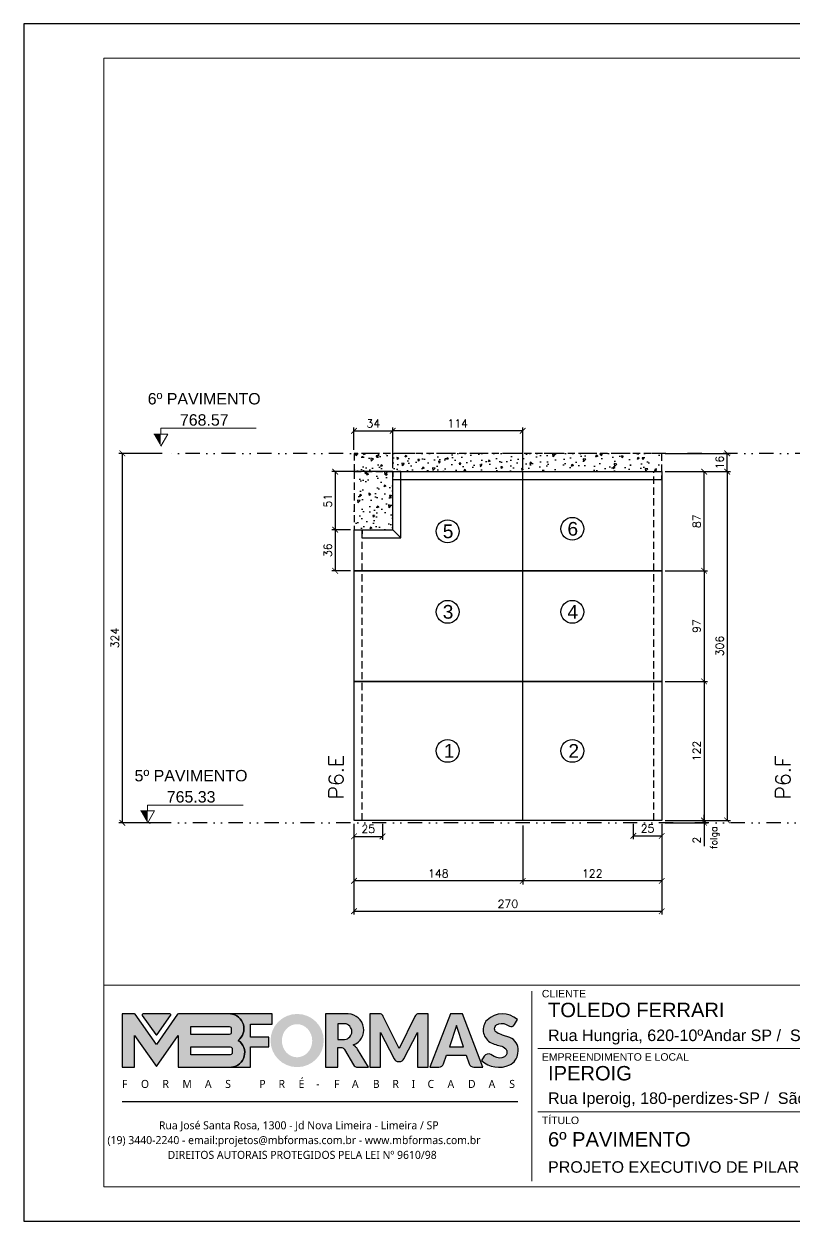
# Model space of a CAD drawing. Extents: x -23436 to 4767, y -4131 to 9755.
# Drawn here: x -20676 to -20001, y -518 to 532 of the extents above; entities that cross this region are included whole.
import ezdxf
from ezdxf.enums import TextEntityAlignment as Align

# ---------------------------------------------------------------- set-up
doc = ezdxf.new("R2010")
doc.units = 0
doc.header["$PDMODE"] = 2
doc.header["$PDSIZE"] = 10
doc.linetypes.add('DIVIDE2', pattern=[0.625, 0.25, -0.125, 0, -0.125, 0, -0.125])
doc.linetypes.add('HIDDEN', pattern=[9.525, 6.35, -3.175])
doc.layers.get('0').update_dxf_attribs({"lineweight": 13})
doc.layers.get('Defpoints').update_dxf_attribs({"lineweight": 13})
for name, color, linetype in [('Concreto', 250, 'HIDDEN'), ('Cota', 4, 'Continuous'), ('MB Logo', 254, 'Continuous'), ('Nível', 160, 'Continuous'), ('Painéis', 30, 'Continuous'), ('Romaneio', 10, 'Continuous'), ('Sarr 7x7', 104, 'Continuous'), ('Sarrafo de Pressão', 42, 'HIDDEN'), ('Texto Nível', 251, 'Continuous')]:
    doc.layers.add(name, color=color, linetype=linetype)
for name, color, linetype, lineweight in [('FOLHA MB', 7, 'Continuous', 13), ('S-FNDN', 7, 'Continuous', 25), ('Sarr 2.2x7', 40, 'Continuous', 9), ('Texto Seção', 7, 'Continuous', 15)]:
    doc.layers.add(name, color=color, linetype=linetype, lineweight=lineweight)
doc.layers.add('Laje_Perimetro', color=7, linetype='Continuous', plot=False)
doc.styles.add('ARIAL', font='arial.ttf', dxfattribs={"oblique": 15, "height": 25})
doc.styles.add('MB_C01', font='arial.ttf', dxfattribs={"height": 1.3})
doc.styles.add('MB_C02', font='arial.ttf', dxfattribs={"height": 2})
doc.styles.add('MB_C03', font='arial.ttf', dxfattribs={"height": 2.5})
doc.styles.add('MB_C04', font='arial.ttf', dxfattribs={"height": 6})
doc.styles.add('MtXpl_Lucida_Sans_Un', font='l_10646.ttf')
doc.styles.add('REGUA-120', font='ROMANS.shx', dxfattribs={"height": 15})
doc.styles.add('ROMANS', font='romans.shx')
doc.dimstyles.new('Cota Paínel', dxfattribs={"dimtxt": 7, "dimasz": 5, "dimexe": 3, "dimexo": 3, "dimgap": 3, "dimtad": 1, "dimdec": 1, "dimzin": 12, "dimdsep": 46, "dimtxsty": 'ROMANS', "dimblk": 'ARCHTICK', "dimcen": 0, "dimclrd": 4, "dimclre": 4, "dimclrt": 1, "dimadec": 1, "dimazin": 3, "dimtfac": 1, "dimtdec": 1, "dimtmove": 0, "dimatfit": 3, "dimldrblk": 'OBLIQUE', "dimfxl": 0, "dimtolj": 1, "dimtzin": 12, "dimarcsym": 0})
doc.dimstyles.new('PAINEL', dxfattribs={"dimtxt": 7, "dimasz": 5, "dimexe": 3, "dimexo": 3, "dimgap": 3, "dimtad": 1, "dimdec": 1, "dimzin": 12, "dimdsep": 46, "dimtxsty": 'ROMANS', "dimblk": 'ARCHTICK', "dimcen": 0, "dimclrd": 4, "dimclre": 4, "dimclrt": 1, "dimadec": 1, "dimazin": 3, "dimtfac": 1, "dimtdec": 1, "dimtmove": 0, "dimatfit": 3, "dimldrblk": 'OBLIQUE', "dimfxl": 0, "dimtolj": 1, "dimtzin": 12, "dimarcsym": 0})

# ---------------------------------------------------------------- blocks, each defined once
blk = doc.blocks.new('MB-NOVO')
at = {"layer": 'MB Logo', "linetype": 'Continuous'}
h = blk.add_hatch(color=256, dxfattribs=at)
h.dxf.hatch_style = 1
h.set_gradient(color1=(242, 132, 69), color2=(247, 180, 141), rotation=90, tint=1)
h.paths.add_polyline_path([(-18529.6, 10980.8), (-18475.7, 10980.8, 0.706757), (-18468.7, 11008, 0.681802), (-18476.7, 11034.9), (-18529.4, 11034.9, 0.243712), (-18530.2, 11034.5), (-18551.7, 11003.9), (-18573.3, 11034.5, 0.243712), (-18574.1, 11034.9), (-18586.5, 11034.9), (-18586.5, 10980.8), (-18573.9, 10980.8), (-18573.9, 11012.9), (-18551.7, 10981.5), (-18529.6, 11012.9)])
h.paths.add_polyline_path([(-18516.8, 11014.1), (-18516.8, 11022), (-18477.8, 11022, -0.414214), (-18475.8, 11020), (-18475.8, 11016.1, -0.414214), (-18477.8, 11014.1)], flags=16)
h.paths.add_polyline_path([(-18516.8, 11001.4), (-18476.8, 11001.4, -0.414214), (-18474.8, 10999.4), (-18474.8, 10995.5, -0.414214), (-18476.8, 10993.5), (-18516.8, 10993.5)], flags=16)
at = {"layer": 'MB Logo', "true_color": 0x262626}
h = blk.add_hatch(color=250, dxfattribs=at)
h.dxf.hatch_style = 1
h.paths.add_polyline_path([(-18537.3, 11033.3, 0.60809), (-18538.1, 11034.9), (-18565.3, 11034.9, 0.60809), (-18566.1, 11033.3), (-18552.5, 11014, 0.518202), (-18550.9, 11014)])
h = blk.add_hatch(color=250, dxfattribs=at)
h.dxf.hatch_style = 1
h.paths.add_polyline_path([(-18456.2, 11011.3), (-18456.2, 11024.6), (-18434.2, 11024.6), (-18434.2, 11034.9), (-18476.7, 11034.9, -0.681802), (-18468.7, 11008, -0.706757), (-18475.7, 10980.8), (-18456.2, 10980.8), (-18456.2, 11001.4), (-18437.8, 11001.4), (-18437.8, 11011.3)])
h = blk.add_hatch(color=250, dxfattribs=at)
h.dxf.hatch_style = 1
h.paths.add_polyline_path([(-18435.9, 11007.9, 1), (-18381.9, 11007.9, 1)])
edge = h.paths.add_edge_path(flags=16)
edge.add_ellipse((-18409, 11007.7), major_axis=(0, 16.8), ratio=0.916255, start_angle=0, end_angle=360)
h = blk.add_hatch(color=250, dxfattribs=at)
h.dxf.hatch_style = 1
h.paths.add_polyline_path([(-18357, 11034.9), (-18380.2, 11034.9), (-18380.2, 10980.8), (-18367.6, 10980.8), (-18367.6, 11000.7), (-18363.4, 11000.7, -0.195765), (-18360.9, 10998.9), (-18351.8, 10983.2, 0.261385), (-18347.5, 10980.8), (-18336.4, 10980.8), (-18347.5, 10999, 0.082429), (-18349.6, 11001.5), (-18351.9, 11003.4, 0.81838)])
h.paths.add_polyline_path([(-18360.8, 11009), (-18367.6, 11009), (-18367.6, 11025), (-18360.8, 11025, -0.92578)], flags=16)
h = blk.add_hatch(color=250, dxfattribs=at)
h.dxf.hatch_style = 1
h.paths.add_polyline_path([(-18286.6, 11015.9), (-18286.6, 10980.8), (-18275.8, 10980.8), (-18275.8, 11034.9), (-18286.6, 11034.9, 0.216647), (-18289.4, 11032.4), (-18305.5, 10999.8), (-18321.6, 11032.7, 0.199908), (-18324.3, 11034.9), (-18335.2, 11034.9), (-18335.2, 10980.8), (-18324.3, 10980.8), (-18324.3, 11015.9), (-18310.4, 10989.3, 0.279644), (-18306, 10986.6, 0.340986), (-18300.5, 10989.3)])
h = blk.add_hatch(color=250, dxfattribs=at)
h.dxf.hatch_style = 1
h.paths.add_polyline_path([(-18274.4, 10980.8), (-18265, 10980.8, 0.322517), (-18260.2, 10984.3), (-18257.3, 10993), (-18237.2, 10993), (-18234.3, 10984.3, 0.322517), (-18229.5, 10980.8), (-18220.3, 10980.8), (-18241.2, 11034.9), (-18253.4, 11034.9)])
h.paths.add_polyline_path([(-18254.4, 11001.6), (-18247.3, 11023), (-18240.1, 11001.6)], flags=16)
h = blk.add_hatch(color=250, dxfattribs=at)
h.dxf.hatch_style = 1
h.paths.add_polyline_path([(-18206, 11024, -0.247671), (-18196.9, 11024.3), (-18193.5, 11022.5, 0.40799), (-18188.2, 11024.1), (-18185.4, 11029.1, 0.392837), (-18216.2, 11028.7, 0.467779), (-18213.3, 11006.3, 0.077523), (-18201.2, 11002.1, -0.214206), (-18196.1, 10997.9, -0.284295), (-18198.2, 10991.4, -0.26924), (-18208.8, 10991.6), (-18212.2, 10993.6, 0.407727), (-18219, 10992.1), (-18221.8, 10987.7, 0.296878), (-18193.2, 10983.1, 0.272251), (-18184.9, 10995.3), (-18184.6, 10997.9, 0.348906), (-18193.7, 11011.2), (-18200.4, 11013.5, -0.045018), (-18205.8, 11015.7, -0.618284)])
at = {"layer": 'MB Logo', "linetype": 'Continuous'}
blk.add_line((-18586.5, 10945.9), (-18184.8, 10945.9), dxfattribs=at)
at = {"layer": 'MB Logo', "color": 23, "linetype": 'Continuous', "true_color": 0xf28445}
for points in [[(-18573.3, 11034.5, 0.243712), (-18574.1, 11034.9), (-18586.5, 11034.9), (-18586.5, 10980.8), (-18573.9, 10980.8), (-18573.9, 11012.9), (-18551.7, 10981.5), (-18529.6, 11012.9), (-18529.6, 10980.8), (-18475.7, 10980.8, 0.706757), (-18468.7, 11008, 0.681802), (-18476.7, 11034.9), (-18529.4, 11034.9, 0.243712), (-18530.2, 11034.5), (-18551.7, 11003.9)], [(-18516.8, 11022), (-18477.8, 11022, -0.414214), (-18475.8, 11020), (-18475.8, 11016.1, -0.414214), (-18477.8, 11014.1), (-18516.8, 11014.1)], [(-18516.8, 11001.4), (-18476.8, 11001.4, -0.414214), (-18474.8, 10999.4), (-18474.8, 10995.5, -0.414214), (-18476.8, 10993.5), (-18516.8, 10993.5)]]:
    blk.add_lwpolyline(points, format="xyb", close=True, dxfattribs=at)
at = {"layer": 'MB Logo', "color": 250, "true_color": 0x262626}
for points in [[(-18537.3, 11033.3, 0.60809), (-18538.1, 11034.9), (-18565.3, 11034.9, 0.60809), (-18566.1, 11033.3), (-18552.5, 11014, 0.518202), (-18550.9, 11014)], [(-18437.8, 11011.3), (-18456.2, 11011.3), (-18456.2, 11024.6), (-18434.2, 11024.6), (-18434.2, 11034.9), (-18476.7, 11034.9, -0.681802), (-18468.7, 11008, -0.706757), (-18475.7, 10980.8), (-18456.2, 10980.8), (-18456.2, 11001.4), (-18437.8, 11001.4)], [(-18347.5, 10980.8), (-18336.4, 10980.8), (-18347.5, 10999, 0.082429), (-18349.6, 11001.5), (-18351.9, 11003.4, 0.81838), (-18357, 11034.9), (-18380.2, 11034.9), (-18380.2, 10980.8), (-18367.6, 10980.8), (-18367.6, 11000.7), (-18363.4, 11000.7, -0.209789), (-18360.8, 10998.7), (-18351.8, 10983.2, 0.261385)], [(-18286.6, 11015.9), (-18286.6, 10980.8), (-18275.8, 10980.8), (-18275.8, 11034.9), (-18286.6, 11034.9, 0.216647), (-18289.4, 11032.4), (-18305.5, 10999.8), (-18321.5, 11032.4, 0.216647), (-18324.3, 11034.9), (-18335.2, 11034.9), (-18335.2, 10980.8), (-18324.3, 10980.8), (-18324.3, 11015.9), (-18310.4, 10989.3, 0.279644), (-18306, 10986.6), (-18304.9, 10986.6, 0.279644), (-18300.5, 10989.3)], [(-18265, 10980.8, 0.322517), (-18260.2, 10984.3), (-18257.3, 10993), (-18237.2, 10993), (-18234.3, 10984.3, 0.322517), (-18229.5, 10980.8), (-18220.3, 10980.8), (-18241.2, 11034.9), (-18253.4, 11034.9), (-18274.4, 10980.8)], [(-18206.2, 11015.9, -0.549626), (-18206.4, 11023.8, -0.258723), (-18196.9, 11024.3), (-18193.5, 11022.5, 0.40799), (-18188.2, 11024.1), (-18185.4, 11029.1, 0.392837), (-18216.2, 11028.7, 0.467779), (-18213.3, 11006.3, 0.077523), (-18201.2, 11002.1, -0.203897), (-18196.3, 10998.2), (-18196.1, 10997.8, -0.267611), (-18198, 10991.6), (-18198.5, 10991.3, -0.261145), (-18208.8, 10991.6), (-18212.2, 10993.6, 0.407727), (-18219, 10992.1), (-18221.8, 10987.7, 0.296878), (-18193.2, 10983.1, 0.265963), (-18184.9, 10994.9), (-18184.7, 10997.6, 0.340466), (-18193.1, 11011), (-18200.4, 11013.5, -0.049298)], [(-18367.6, 11009), (-18360.8, 11009, 0.92578), (-18360.8, 11025), (-18367.6, 11025)]]:
    blk.add_lwpolyline(points, format="xyb", close=True, dxfattribs=at)
blk.add_lwpolyline([(-18247.3, 11023), (-18254.4, 11001.6), (-18240.1, 11001.6)], close=True, dxfattribs=at)
at = {"layer": 'MB Logo', "color": 250, "true_color": 0x262626, "style": 'MtXpl_Lucida_Sans_Un'}
for s, height, p in [('F', 8.12, (-18586.8, 10959.8)), ('O', 8.12, (-18567.5, 10959.8)), ('R', 8.12, (-18545.6, 10959.8)), ('M', 8.12, (-18525.4, 10959.8)), ('A', 8.12, (-18502.5, 10959.8)), ('S', 8.12, (-18481.9, 10959.8)), ('P', 8.12, (-18447.3, 10959.8)), ('R', 8.12, (-18427.8, 10959.8)), ('É', 8.12, (-18407.5, 10959.8)), ('-', 8.12, (-18389.6, 10959.8)), ('F', 8.12, (-18371.4, 10959.8)), ('A', 8.12, (-18353.3, 10959.8)), ('B', 8.12, (-18332.1, 10959.8)), ('R', 8.12, (-18312.2, 10959.8)), ('I', 8.12, (-18292.7, 10959.8)), ('C', 8.12, (-18276.6, 10959.8)), ('A', 8.12, (-18256.3, 10959.8)), ('D', 8.12, (-18235.5, 10959.8)), ('A', 8.12, (-18214.6, 10959.8)), ('S', 8.12, (-18193.6, 10959.8)), ('DIREITOS AUTORAIS PROTEGIDOS PELA LEI Nº 9610/98', 8.122, (-18540.4, 10887.8))]:
    blk.add_text(s, height=height, dxfattribs=at).set_placement(p)
at = {"layer": 'MB Logo', "style": 'MtXpl_Lucida_Sans_Un'}
for s, p in [('Rua José Santa Rosa, 1300 - Jd Nova Limeira - Limeira / SP', (-18549.2, 10917.8)), ('(19) 3440-2240 - email:projetos@mbformas.com.br - www.mbformas.com.br', (-18601.5, 10902.8))]:
    blk.add_text(s, height=8.122, dxfattribs=at).set_placement(p)
blk = doc.blocks.new('A$C169d8357')
at = {"layer": 'FOLHA MB', "color": 1}
for p, q in [((1109.8, 356.7), (70, 356.7)), ((445.6, 351.7), (445.6, 185)), ((786.6, 351.7), (786.6, 250.7)), ((943.1, 351.7), (943.1, 185)), ((1109.8, 356.7), (1109.8, 179.9)), ((1455, 356.7), (1109.8, 356.7)), ((1155.3, 185), (1155.3, 351.7)), ((1232.6, 351.7), (1232.6, 185)), ((1455, 331.5), (1109.8, 331.5)), ((938.1, 316.3), (791.6, 316.3)), ((1109.8, 316.3), (948.2, 316.3)), ((1029, 311.3), (1029, 286)), ((1455, 306.2), (1109.8, 306.2)), ((781.5, 301.2), (450.7, 301.2)), ((938.1, 281), (791.6, 281)), ((1109.8, 281), (948.2, 281)), ((1029, 275.9), (1029, 250.7)), ((1455, 281), (1109.8, 281)), ((1455, 255.7), (1109.8, 255.7)), ((938.1, 245.6), (450.7, 245.6)), ((1109.8, 245.6), (948.2, 245.6)), ((1029, 240.6), (1029, 185)), ((1455, 230.4), (1109.8, 230.4)), ((1455, 205.2), (1109.8, 205.2))]:
    blk.add_line(p, q, dxfattribs=at)
for points in [[(0, 1199.9), (0, 149.9), (1485, 149.9), (1485, 1199.9)], [(70, 1169.9), (70, 179.9), (1455, 179.9), (1455, 1169.9)]]:
    blk.add_lwpolyline(points, close=True, dxfattribs=at)
at = {"layer": 'MB Logo', "xscale": 0.8642040370897565, "yscale": 0.8642040370897565, "zscale": 0.8642040370897565}
blk.add_blockref('MB-NOVO', (16148.7, -9204.8), dxfattribs=at)
at = {"layer": 'FOLHA MB', "color": 6}
for s, height, style, p in [('CLIENTE', 6.57, 'MB_C01', (454.3, 346.1)), ('RESPONSÁVEL TÉCNICO', 6.566, 'MB_C01', (791.2, 344.6)), ('FASE DO PROJETO', 6.566, 'MB_C01', (947.8, 344.6)), ('Rua Hungria, 620-10ºAndar SP /  São Paulo', 10.102, 'MB_C02', (459.7, 307.8)), ('PROJETISTA', 6.57, 'MB_C01', (791.2, 306.7)), ('DATA', 6.57, 'MB_C01', (947.8, 306.7)), ('ESCALA', 6.57, 'MB_C01', (1033.7, 306.7)), ('EMPREENDIMENTO E LOCAL', 6.566, 'MB_C01', (454.3, 290.6)), ('DISCIPLINA', 6.57, 'MB_C01', (791.2, 271.4)), ('COR MADEIRA', 6.566, 'MB_C01', (947.8, 271.4)), ('COR TARJA', 6.57, 'MB_C01', (1033.7, 271.4)), ('Rua Iperoig, 180-perdizes-SP /  São Paulo', 10.102, 'MB_C02', (459.7, 252.7)), ('TÍTULO', 6.57, 'MB_C01', (454.3, 235)), ('REVISÃO', 6.57, 'MB_C01', (947.8, 236.5)), ('FOLHA', 6.57, 'MB_C01', (1033.7, 236.5)), ('PROJETO EXECUTIVO DE PILARES', 10.102, 'MB_C02', (459.7, 192.3))]:
    blk.add_text(s, height=height, dxfattribs=dict(at, style=style)).set_placement(p)
at = {"layer": 'FOLHA MB', "color": 5}
for s, height, style, p in [('TOLEDO FERRARI', 12.628, 'MB_C03', (459.7, 328.8)), ('DANIEL RODRIGUES', 10.102, 'MB_C02', (791.6, 322.4)), ('EXECUTIVO', 10.1, 'MB_C02', (948.1, 320.5)), ('THAÍS BANDEIRA', 10.102, 'MB_C02', (791.5, 285.1)), ('31/05/2023', 10.1, 'MB_C02', (948.1, 285.1)), ('1:50', 10.1, 'MB_C02', (1034, 287.1)), ('IPEROIG', 12.63, 'MB_C03', (459.7, 273.3)), ('PADRÃO', 10.1, 'MB_C02', (948.1, 251.8)), ('FORMA DE MADEIRA', 10.102, 'MB_C02', (791.6, 251.7)), ('S/COR', 10.1, 'MB_C02', (1034, 251.8)), ('6º PAVIMENTO', 12.628, 'MB_C03', (459.7, 215.3)), ('00', 10.1, 'MB_C02', (1126.7, 211.8)), ('31/05/23', 10.1, 'MB_C02', (1166.5, 211.6)), ('EMISSÃO INICIAL', 10.102, 'MB_C02', (1243.1, 211.6)), ('00', 12.63, 'MB_C03', (967.6, 205))]:
    blk.add_text(s, height=height, dxfattribs=dict(at, style=style)).set_placement(p)
at = {"layer": 'FOLHA MB', "color": 6, "style": 'MB_C01'}
for s, p in [('REV. Nº', (1132.5, 198.1)), ('DATA', (1189.7, 198.1)), ('DESCRIÇÃO', (1265.5, 198.1))]:
    blk.add_text(s, height=6.57, dxfattribs=at).set_placement(p, align=Align.MIDDLE_CENTER)
at = {"layer": 'FOLHA MB', "insert": (1239.4, 189.4), "char_height": 5.051, "width": 210.818, "attachment_point": 1, "style": 'MB_C04'}
blk.add_mtext('TOLEDO-IPEROIG-LO-6PV-PI-R00.DWG', dxfattribs=at)
blk = doc.blocks.new('_ArchTick')
at = {"color": 0, "linetype": 'ByBlock', "const_width": 0.15}
blk.add_lwpolyline([(-0.5, -0.5), (0.5, 0.5)], dxfattribs=at)
blk = doc.blocks.new('*D676')
at = {"layer": 'Cota', "color": 4, "lineweight": -2, "transparency": 16777216}
for p, q in [((-20113.9, -44.4), (-20076.8, -44.4)), ((-20079.8, -44.4), (-20079.8, -166.4)), ((-20113.9, -166.4), (-20076.8, -166.4))]:
    blk.add_line(p, q, dxfattribs=at)
at = {"layer": 'Defpoints', "color": 0, "transparency": 16777216}
for p in [(-20116.9, -44.4), (-20116.9, -166.4), (-20079.8, -166.4)]:
    blk.add_point(p, dxfattribs=at)
at = {"layer": 'Cota', "color": 4, "lineweight": -2, "transparency": 16777216, "xscale": 5, "yscale": 5, "zscale": 5}
for p, rotation in [((-20079.8, -44.4), 90), ((-20079.8, -166.4), 270)]:
    blk.add_blockref('_ArchTick', p, dxfattribs=dict(at, rotation=rotation))
at = {"layer": 'Cota', "color": 1, "transparency": 16777216, "insert": (-20086.3, -105.4), "char_height": 7, "attachment_point": 5, "rotation": 90, "style": 'ROMANS'}
blk.add_mtext('\\A1;122', dxfattribs=at)
blk = doc.blocks.new('_OBLIQUE')
at = {"color": 0, "linetype": 'ByBlock', "lineweight": -2}
for p, q in [((0, 0), (-1, 0)), ((-0.5, -0.5), (0.5, 0.5))]:
    blk.add_line(p, q, dxfattribs=at)
blk = doc.blocks.new('*D677')
at = {"layer": 'Cota', "color": 4, "lineweight": -2, "transparency": 16777216}
for p, q in [((-20113.9, 52.6), (-20076.8, 52.6)), ((-20079.8, 52.6), (-20079.8, -44.4)), ((-20113.9, -44.4), (-20076.8, -44.4))]:
    blk.add_line(p, q, dxfattribs=at)
at = {"layer": 'Defpoints', "color": 0, "transparency": 16777216}
for p in [(-20116.9, 52.6), (-20116.9, -44.4), (-20079.8, -44.4)]:
    blk.add_point(p, dxfattribs=at)
at = {"layer": 'Cota', "color": 4, "lineweight": -2, "transparency": 16777216, "xscale": 5, "yscale": 5, "zscale": 5}
for p, rotation in [((-20079.8, 52.6), 90), ((-20079.8, -44.4), 270)]:
    blk.add_blockref('_ArchTick', p, dxfattribs=dict(at, rotation=rotation))
at = {"layer": 'Cota', "color": 1, "transparency": 16777216, "insert": (-20086.3, 4.1), "char_height": 7, "attachment_point": 5, "rotation": 90, "style": 'ROMANS'}
blk.add_mtext('\\A1;97', dxfattribs=at)
blk = doc.blocks.new('*D678')
at = {"layer": 'Cota', "color": 4, "lineweight": -2, "transparency": 16777216}
for p, q in [((-20386.9, -169.4), (-20386.9, -249)), ((-20116.9, -169.4), (-20116.9, -249)), ((-20386.9, -246), (-20116.9, -246))]:
    blk.add_line(p, q, dxfattribs=at)
at = {"layer": 'Defpoints', "color": 0, "transparency": 16777216}
for p in [(-20386.9, -166.4), (-20116.9, -166.4), (-20116.9, -246)]:
    blk.add_point(p, dxfattribs=at)
at = {"layer": 'Cota', "color": 4, "lineweight": -2, "transparency": 16777216, "xscale": 5, "yscale": 5, "zscale": 5, "rotation": 180}
blk.add_blockref('_ArchTick', (-20386.9, -246), dxfattribs=at)
at = {"layer": 'Cota', "color": 4, "lineweight": -2, "transparency": 16777216, "xscale": 5, "yscale": 5, "zscale": 5}
blk.add_blockref('_ArchTick', (-20116.9, -246), dxfattribs=at)
at = {"layer": 'Cota', "color": 1, "transparency": 16777216, "insert": (-20251.9, -239.5), "char_height": 7, "attachment_point": 5, "style": 'ROMANS'}
blk.add_mtext('\\A1;270', dxfattribs=at)
blk = doc.blocks.new('*D679')
at = {"layer": 'Cota', "color": 4, "lineweight": -2, "transparency": 16777216}
for p, q in [((-20238.9, -170.9), (-20238.9, -222.4)), ((-20116.9, -169.4), (-20116.9, -222.4)), ((-20116.9, -219.4), (-20238.9, -219.4))]:
    blk.add_line(p, q, dxfattribs=at)
at = {"layer": 'Defpoints', "color": 0, "transparency": 16777216}
for p in [(-20238.9, -167.9), (-20116.9, -166.4), (-20238.9, -219.4)]:
    blk.add_point(p, dxfattribs=at)
at = {"layer": 'Cota', "color": 4, "lineweight": -2, "transparency": 16777216, "xscale": 5, "yscale": 5, "zscale": 5, "rotation": 180}
blk.add_blockref('_ArchTick', (-20238.9, -219.4), dxfattribs=at)
at = {"layer": 'Cota', "color": 4, "lineweight": -2, "transparency": 16777216, "xscale": 5, "yscale": 5, "zscale": 5}
blk.add_blockref('_ArchTick', (-20116.9, -219.4), dxfattribs=at)
at = {"layer": 'Cota', "color": 1, "transparency": 16777216, "insert": (-20177.9, -212.9), "char_height": 7, "attachment_point": 5, "style": 'ROMANS'}
blk.add_mtext('\\A1;122', dxfattribs=at)
blk = doc.blocks.new('*D680')
at = {"layer": 'Cota', "color": 4, "lineweight": -2, "transparency": 16777216}
for p, q in [((-20386.9, -169.4), (-20386.9, -222.4)), ((-20238.9, -170.9), (-20238.9, -222.4)), ((-20238.9, -219.4), (-20386.9, -219.4))]:
    blk.add_line(p, q, dxfattribs=at)
at = {"layer": 'Defpoints', "color": 0, "transparency": 16777216}
for p in [(-20386.9, -166.4), (-20238.9, -167.9), (-20386.9, -219.4)]:
    blk.add_point(p, dxfattribs=at)
at = {"layer": 'Cota', "color": 4, "lineweight": -2, "transparency": 16777216, "xscale": 5, "yscale": 5, "zscale": 5, "rotation": 180}
blk.add_blockref('_ArchTick', (-20386.9, -219.4), dxfattribs=at)
at = {"layer": 'Cota', "color": 4, "lineweight": -2, "transparency": 16777216, "xscale": 5, "yscale": 5, "zscale": 5}
blk.add_blockref('_ArchTick', (-20238.9, -219.4), dxfattribs=at)
at = {"layer": 'Cota', "color": 1, "transparency": 16777216, "insert": (-20312.9, -212.9), "char_height": 7, "attachment_point": 5, "style": 'ROMANS'}
blk.add_mtext('\\A1;148', dxfattribs=at)
blk = doc.blocks.new('*D694')
at = {"layer": 'Cota', "color": 4, "lineweight": -2, "transparency": 16777216}
for p, q in [((-20113.9, -166.4), (-20076.8, -166.4)), ((-20079.8, -166.4), (-20079.8, -161.4)), ((-20079.8, -166.4), (-20079.8, -168.4)), ((-20113.9, -168.4), (-20076.8, -168.4)), ((-20079.8, -168.4), (-20079.8, -189))]:
    blk.add_line(p, q, dxfattribs=at)
at = {"layer": 'Defpoints', "color": 0, "transparency": 16777216}
for p in [(-20116.9, -166.4), (-20116.9, -168.4), (-20079.8, -168.4)]:
    blk.add_point(p, dxfattribs=at)
at = {"layer": 'Cota', "color": 4, "lineweight": -2, "transparency": 16777216, "xscale": 5, "yscale": 5, "zscale": 5}
for p, rotation in [((-20079.8, -166.4), 270), ((-20079.8, -168.4), 90)]:
    blk.add_blockref('_ArchTick', p, dxfattribs=dict(at, rotation=rotation))
at = {"layer": 'Cota', "color": 1, "transparency": 16777216, "insert": (-20086.3, -183.7), "char_height": 7, "attachment_point": 5, "rotation": 90, "style": 'ROMANS'}
blk.add_mtext('\\A1;2', dxfattribs=at)
blk = doc.blocks.new('*D697')
at = {"layer": 'Defpoints', "color": 0, "transparency": 16777216}
for p in [(-20386.9, -166.4), (-20361.9, -166.4), (-20361.9, -180.3)]:
    blk.add_point(p, dxfattribs=at)
at = {"layer": 'S-FNDN', "color": 4, "lineweight": -2, "transparency": 16777216}
for p, q in [((-20386.9, -169.4), (-20386.9, -183.3)), ((-20361.9, -169.4), (-20361.9, -183.3)), ((-20386.9, -180.3), (-20361.9, -180.3))]:
    blk.add_line(p, q, dxfattribs=at)
at = {"layer": 'S-FNDN', "color": 4, "lineweight": -2, "transparency": 16777216, "xscale": 5, "yscale": 5, "zscale": 5, "rotation": 180}
blk.add_blockref('_ArchTick', (-20386.9, -180.3), dxfattribs=at)
at = {"layer": 'S-FNDN', "color": 4, "lineweight": -2, "transparency": 16777216, "xscale": 5, "yscale": 5, "zscale": 5}
blk.add_blockref('_ArchTick', (-20361.9, -180.3), dxfattribs=at)
at = {"layer": 'S-FNDN', "color": 1, "transparency": 16777216, "insert": (-20374.4, -173.8), "char_height": 7, "attachment_point": 5, "style": 'ROMANS'}
blk.add_mtext('\\A1;25', dxfattribs=at)
blk = doc.blocks.new('*D698')
at = {"layer": 'Defpoints', "color": 0, "transparency": 16777216}
for p in [(-20141.9, -166.4), (-20116.9, -166.4), (-20116.9, -179.9)]:
    blk.add_point(p, dxfattribs=at)
at = {"layer": 'S-FNDN', "color": 4, "lineweight": -2, "transparency": 16777216}
for p, q in [((-20141.9, -169.4), (-20141.9, -182.9)), ((-20116.9, -169.4), (-20116.9, -182.9)), ((-20141.9, -179.9), (-20116.9, -179.9))]:
    blk.add_line(p, q, dxfattribs=at)
at = {"layer": 'S-FNDN', "color": 4, "lineweight": -2, "transparency": 16777216, "xscale": 5, "yscale": 5, "zscale": 5, "rotation": 180}
blk.add_blockref('_ArchTick', (-20141.9, -179.9), dxfattribs=at)
at = {"layer": 'S-FNDN', "color": 4, "lineweight": -2, "transparency": 16777216, "xscale": 5, "yscale": 5, "zscale": 5}
blk.add_blockref('_ArchTick', (-20116.9, -179.9), dxfattribs=at)
at = {"layer": 'S-FNDN', "color": 1, "transparency": 16777216, "insert": (-20129.4, -173.4), "char_height": 7, "attachment_point": 5, "style": 'ROMANS'}
blk.add_mtext('\\A1;25', dxfattribs=at)
blk = doc.blocks.new('*D699')
at = {"layer": 'Cota', "color": 4, "lineweight": -2, "transparency": 16777216}
for p, q in [((-20113.9, 139.6), (-20056.6, 139.6)), ((-20059.6, 139.6), (-20059.6, -166.4)), ((-20113.9, -166.4), (-20056.6, -166.4))]:
    blk.add_line(p, q, dxfattribs=at)
at = {"layer": 'Defpoints', "color": 0, "transparency": 16777216}
for p in [(-20116.9, 139.6), (-20116.9, -166.4), (-20059.6, -166.4)]:
    blk.add_point(p, dxfattribs=at)
at = {"layer": 'Cota', "color": 4, "lineweight": -2, "transparency": 16777216, "xscale": 5, "yscale": 5, "zscale": 5}
for p, rotation in [((-20059.6, 139.6), 90), ((-20059.6, -166.4), 270)]:
    blk.add_blockref('_ArchTick', p, dxfattribs=dict(at, rotation=rotation))
at = {"layer": 'Cota', "color": 1, "transparency": 16777216, "insert": (-20066.1, -13.4), "char_height": 7, "attachment_point": 5, "rotation": 90, "style": 'ROMANS'}
blk.add_mtext('\\A1;306', dxfattribs=at)
blk = doc.blocks.new('*D724')
at = {"layer": 'Cota', "color": 4, "lineweight": -2, "transparency": 16777216}
for p, q in [((-20555.2, 155.6), (-20593.1, 155.6)), ((-20590.1, 155.6), (-20590.1, -168.4)), ((-20555.2, -168.4), (-20593.1, -168.4))]:
    blk.add_line(p, q, dxfattribs=at)
at = {"layer": 'Defpoints', "color": 0, "transparency": 16777216}
for p in [(-20552.2, 155.6), (-20590.1, -168.4), (-20552.2, -168.4)]:
    blk.add_point(p, dxfattribs=at)
at = {"layer": 'Cota', "color": 4, "lineweight": -2, "transparency": 16777216, "xscale": 5, "yscale": 5, "zscale": 5}
for p, rotation in [((-20590.1, 155.6), 90), ((-20590.1, -168.4), 270)]:
    blk.add_blockref('_ArchTick', p, dxfattribs=dict(at, rotation=rotation))
at = {"layer": 'Cota', "color": 1, "transparency": 16777216, "insert": (-20596.6, -6.4), "char_height": 7, "attachment_point": 5, "rotation": 90, "style": 'ROMANS'}
blk.add_mtext('\\A1;324', dxfattribs=at)
blk = doc.blocks.new('*D725')
at = {"layer": 'Cota', "color": 4, "lineweight": -2, "transparency": 16777216}
for p, q in [((-20113.9, 139.6), (-20076.8, 139.6)), ((-20079.8, 52.6), (-20079.8, 139.6)), ((-20113.9, 52.6), (-20076.8, 52.6))]:
    blk.add_line(p, q, dxfattribs=at)
at = {"layer": 'Defpoints', "color": 0, "transparency": 16777216}
for p in [(-20116.9, 139.6), (-20079.8, 139.6), (-20116.9, 52.6)]:
    blk.add_point(p, dxfattribs=at)
at = {"layer": 'Cota', "color": 4, "lineweight": -2, "transparency": 16777216, "xscale": 5, "yscale": 5, "zscale": 5}
for p, rotation in [((-20079.8, 139.6), 90), ((-20079.8, 52.6), 270)]:
    blk.add_blockref('_ArchTick', p, dxfattribs=dict(at, rotation=rotation))
at = {"layer": 'Cota', "color": 1, "transparency": 16777216, "insert": (-20086.3, 96.1), "char_height": 7, "attachment_point": 5, "rotation": 90, "style": 'ROMANS'}
blk.add_mtext('\\A1;87', dxfattribs=at)
blk = doc.blocks.new('*D726')
at = {"layer": 'Cota', "color": 4, "lineweight": -2, "transparency": 16777216}
for p, q in [((-20386.9, 158.6), (-20386.9, 178.4)), ((-20386.9, 175.4), (-20352.9, 175.4)), ((-20352.9, 142.6), (-20352.9, 178.4))]:
    blk.add_line(p, q, dxfattribs=at)
at = {"layer": 'Defpoints', "color": 0, "transparency": 16777216}
for p in [(-20352.9, 175.4), (-20386.9, 155.6), (-20352.9, 139.6)]:
    blk.add_point(p, dxfattribs=at)
at = {"layer": 'Cota', "color": 4, "lineweight": -2, "transparency": 16777216, "xscale": 5, "yscale": 5, "zscale": 5, "rotation": 180}
blk.add_blockref('_ArchTick', (-20386.9, 175.4), dxfattribs=at)
at = {"layer": 'Cota', "color": 4, "lineweight": -2, "transparency": 16777216, "xscale": 5, "yscale": 5, "zscale": 5}
blk.add_blockref('_ArchTick', (-20352.9, 175.4), dxfattribs=at)
at = {"layer": 'Cota', "color": 1, "transparency": 16777216, "insert": (-20369.9, 181.9), "char_height": 7, "attachment_point": 5, "style": 'ROMANS'}
blk.add_mtext('\\A1;34', dxfattribs=at)
blk = doc.blocks.new('*D727')
at = {"layer": 'Cota', "color": 4, "lineweight": -2, "transparency": 16777216}
for p, q in [((-20113.9, 155.6), (-20056.6, 155.6)), ((-20059.6, 139.6), (-20059.6, 155.6)), ((-20113.9, 139.6), (-20056.6, 139.6))]:
    blk.add_line(p, q, dxfattribs=at)
at = {"layer": 'Defpoints', "color": 0, "transparency": 16777216}
for p in [(-20116.9, 155.6), (-20059.6, 155.6), (-20116.9, 139.6)]:
    blk.add_point(p, dxfattribs=at)
at = {"layer": 'Cota', "color": 4, "lineweight": -2, "transparency": 16777216, "xscale": 5, "yscale": 5, "zscale": 5}
for p, rotation in [((-20059.6, 155.6), 90), ((-20059.6, 139.6), 270)]:
    blk.add_blockref('_ArchTick', p, dxfattribs=dict(at, rotation=rotation))
at = {"layer": 'Cota', "color": 1, "transparency": 16777216, "insert": (-20066.1, 147.6), "char_height": 7, "attachment_point": 5, "rotation": 90, "style": 'ROMANS'}
blk.add_mtext('\\A1;16', dxfattribs=at)
blk = doc.blocks.new('*D728')
at = {"layer": 'Cota', "color": 4, "lineweight": -2, "transparency": 16777216}
for p, q in [((-20355.9, 139.6), (-20406.4, 139.6)), ((-20403.4, 139.6), (-20403.4, 88.6)), ((-20389.9, 88.6), (-20406.4, 88.6))]:
    blk.add_line(p, q, dxfattribs=at)
at = {"layer": 'Defpoints', "color": 0, "transparency": 16777216}
for p in [(-20352.9, 139.6), (-20403.4, 88.6), (-20386.9, 88.6)]:
    blk.add_point(p, dxfattribs=at)
at = {"layer": 'Cota', "color": 4, "lineweight": -2, "transparency": 16777216, "xscale": 5, "yscale": 5, "zscale": 5}
for p, rotation in [((-20403.4, 139.6), 90), ((-20403.4, 88.6), 270)]:
    blk.add_blockref('_ArchTick', p, dxfattribs=dict(at, rotation=rotation))
at = {"layer": 'Cota', "color": 1, "transparency": 16777216, "insert": (-20409.9, 114.1), "char_height": 7, "attachment_point": 5, "rotation": 90, "style": 'ROMANS'}
blk.add_mtext('\\A1;51', dxfattribs=at)
blk = doc.blocks.new('*D1094')
at = {"layer": 'Cota', "color": 4, "lineweight": -2, "transparency": 16777216}
for p, q in [((-20389.9, 88.6), (-20406.4, 88.6)), ((-20403.4, 88.6), (-20403.4, 52.6)), ((-20389.9, 52.6), (-20406.4, 52.6))]:
    blk.add_line(p, q, dxfattribs=at)
at = {"layer": 'Defpoints', "color": 0, "transparency": 16777216}
for p in [(-20386.9, 88.6), (-20403.4, 52.6), (-20386.9, 52.6)]:
    blk.add_point(p, dxfattribs=at)
at = {"layer": 'Cota', "color": 4, "lineweight": -2, "transparency": 16777216, "xscale": 5, "yscale": 5, "zscale": 5}
for p, rotation in [((-20403.4, 88.6), 90), ((-20403.4, 52.6), 270)]:
    blk.add_blockref('_ArchTick', p, dxfattribs=dict(at, rotation=rotation))
at = {"layer": 'Cota', "color": 1, "transparency": 16777216, "insert": (-20409.9, 70.6), "char_height": 7, "attachment_point": 5, "rotation": 90, "style": 'ROMANS'}
blk.add_mtext('\\A1;36', dxfattribs=at)
blk = doc.blocks.new('*D1835')
at = {"layer": 'Defpoints', "color": 0, "transparency": 16777216}
for p in [(-20352.9, 175.4), (-20352.9, 139.6), (-20238.9, 139.6)]:
    blk.add_point(p, dxfattribs=at)
at = {"layer": 'Texto Nível', "color": 4, "lineweight": -2, "transparency": 16777216}
for p, q in [((-20352.9, 142.6), (-20352.9, 178.4)), ((-20238.9, 175.4), (-20352.9, 175.4)), ((-20238.9, 142.6), (-20238.9, 178.4))]:
    blk.add_line(p, q, dxfattribs=at)
at = {"layer": 'Texto Nível', "color": 4, "lineweight": -2, "transparency": 16777216, "xscale": 5, "yscale": 5, "zscale": 5, "rotation": 180}
blk.add_blockref('_ArchTick', (-20352.9, 175.4), dxfattribs=at)
at = {"layer": 'Texto Nível', "color": 4, "lineweight": -2, "transparency": 16777216, "xscale": 5, "yscale": 5, "zscale": 5}
blk.add_blockref('_ArchTick', (-20238.9, 175.4), dxfattribs=at)
at = {"layer": 'Texto Nível', "color": 1, "transparency": 16777216, "insert": (-20295.9, 181.9), "char_height": 7, "attachment_point": 5, "style": 'ROMANS'}
blk.add_mtext('\\A1;114', dxfattribs=at)

msp = doc.modelspace()

# ---------------------------------------------------------------- hatches: boundary and pattern name
at = {"layer": 'Concreto'}
h = msp.add_hatch(dxfattribs=at)
h.set_pattern_fill('AR-CONC', color=256, scale=0.1, angle=-180)
h.set_pattern_definition([(230, (12.371, 11434.572), (-18.218467, 1.593909), [1.905, -20.955]), (175, (12.371, 11434.572), (3.524342, -19.105685), [1.524, -16.764058]), (280.451445, (10.853, 11434.705), (-14.694125, -17.511775), [1.619001, -17.809024]), (226.1842, (12.37, 11429.492), (-27.107904, 4.204233), [2.8575, -31.4325]), (276.63556, (10.112, 11429.842), (-23.740413, -24.742612), [2.428502, -26.71356]), (171.18415, (12.37, 11429.492), (-23.740413, -24.742612), [2.285997, -25.145973]), (201, (9.831, 11430.762), (-15.161439, 10.22652), [1.905, -20.955]), (146, (9.831, 11430.762), (-6.180203, -18.418797), [1.524, -16.764]), (251.451445, (8.568, 11431.614), (-21.341642, -8.192277), [1.619001, -17.808994]), (217.5, (12.371, 11434.572), (-0.3088603, -8.4555039), [0, -16.5608, 0, -17.018, 0, -16.8275]), (187.5, (12.371, 11434.572), (-6.6819663, -10.0180575), [0, -9.7028, 0, -16.1798, 0, -6.4135]), (147.5, (18.035, 11434.572), (-13.5590595, 0.5728744), [0, -6.35, 0, -19.812, 0, -26.289]), (137.5, (20.575, 11434.572), (-14.812918, -2.542649), [0, -8.255, 0, -13.1572, 0, -18.669])])
h.paths.add_polyline_path([(-20386.86, 139.617), (-20116.86, 139.617), (-20116.86, 155.617), (-20386.86, 155.617)])
h = msp.add_hatch(dxfattribs=at)
h.set_pattern_fill('AR-CONC', color=256, scale=0.1, angle=-180)
h.set_pattern_definition([(230, (-3157.65, 11546.572), (-18.218467, 1.593909), [1.905, -20.955]), (175, (-3157.65, 11546.572), (3.524342, -19.105685), [1.524, -16.764058]), (280.45144, (-3159.168, 11546.705), (-14.694125, -17.511775), [1.619001, -17.809024]), (226.1842, (-3157.65, 11541.492), (-27.107904, 4.204233), [2.8575, -31.4325]), (276.63556, (-3159.908, 11541.842), (-23.740413, -24.742612), [2.428502, -26.71356]), (171.18415, (-3157.65, 11541.492), (-23.740413, -24.742612), [2.285997, -25.145973]), (201, (-3160.19, 11542.762), (-15.161439, 10.22652), [1.905, -20.955]), (146, (-3160.19, 11542.762), (-6.180203, -18.418797), [1.524, -16.764]), (251.451445, (-3161.453, 11543.614), (-21.341642, -8.192277), [1.619001, -17.808994]), (217.5, (-3157.6494, 11546.572), (-0.3088603, -8.4555039), [0, -16.5608, 0, -17.018, 0, -16.8275]), (187.5, (-3157.649, 11546.572), (-6.6819663, -10.0180575), [0, -9.7028, 0, -16.1798, 0, -6.4135]), (147.5, (-3151.985, 11546.572), (-13.5590595, 0.5728744), [0, -6.35, 0, -19.812, 0, -26.289]), (137.5, (-3149.445, 11546.572), (-14.812918, -2.542649), [0, -8.255, 0, -13.1572, 0, -18.669])])
h.paths.add_polyline_path([(-20386.86, 88.617), (-20352.86, 88.617), (-20352.86, 141.617), (-20386.86, 141.617)])
at = {"layer": 'Sarr 2.2x7'}
h = msp.add_hatch(color=0, dxfattribs=at)
h.dxf.hatch_style = 1
h.paths.add_polyline_path([(-20556.431, 172.581), (-20562.6, 172.581), (-20556.431, 161.896)])
h = msp.add_hatch(color=0, dxfattribs=at)
h.dxf.hatch_style = 1
h.paths.add_polyline_path([(-20567.957, -158.002), (-20574.126, -158.002), (-20567.957, -168.686)])

# ---------------------------------------------------------------- linework, layer by layer
at = {"color": 0}
for p, q in [((-20562.6, 172.581), (-20550.263, 172.581)), ((-20556.431, 161.896), (-20550.263, 172.581)), ((-20574.126, -158.002), (-20561.789, -158.002)), ((-20567.957, -168.686), (-20561.789, -158.002))]:
    msp.add_line(p, q, dxfattribs=at)
for points in [[(-20556.431, 172.581), (-20556.431, 177.59), (-20472.694, 177.59)], [(-20567.957, -158.002), (-20567.957, -152.992), (-20484.22, -152.992)]]:
    msp.add_lwpolyline(points, dxfattribs=at)
at = {"layer": 'Concreto'}
for points in [[(-20386.86, 139.617), (-20116.86, 139.617), (-20116.86, 155.617), (-20386.86, 155.617)], [(-20386.86, 88.617), (-20352.86, 88.617), (-20352.86, 139.617), (-20386.86, 139.617)]]:
    msp.add_lwpolyline(points, close=True, dxfattribs=at)
at = {"layer": 'Laje_Perimetro'}
msp.add_lwpolyline([(-19191.377, 532.259), (-20676.397, 532.259), (-20676.397, -517.741), (-19191.377, -517.741)], close=True, dxfattribs=at)
at = {"layer": 'Nível', "linetype": 'DIVIDE2', "ltscale": 50}
for p, q in [((-19201.283, 155.617), (-20552.185, 155.617)), ((-19226.342, -168.383), (-20577.244, -168.383))]:
    msp.add_line(p, q, dxfattribs=at)
at = {"layer": 'Painéis', "color": 32, "true_color": 0xcd6928}
msp.add_line((-20238.851, -166.383), (-20238.851, 139.617), dxfattribs=at)
for points in [[(-20386.86, 52.617), (-20386.86, 88.617), (-20352.86, 88.617), (-20352.86, 139.617), (-20116.86, 139.617), (-20116.86, 52.617)], [(-20386.86, 52.617), (-20352.86, 52.617), (-20352.86, 52.617), (-20116.86, 52.617), (-20116.86, -44.383), (-20386.86, -44.383)], [(-20116.86, -166.383), (-20386.86, -166.383), (-20386.86, -44.383), (-20116.86, -44.383)]]:
    msp.add_lwpolyline(points, close=True, dxfattribs=at)
at = {"layer": 'Romaneio'}
for centre in [(-20304.753, 87.233), (-20195.395, 89.428), (-20304.753, 16.617), (-20195.395, 16.617), (-20304.753, -105.383), (-20195.395, -105.383)]:
    msp.add_circle(centre, 10, dxfattribs=at)
at = {"layer": 'Sarr 7x7', "color": 50}
for p, q in [((-20352.86, 88.617), (-20352.86, 139.617)), ((-20352.86, 139.617), (-20349.36, 139.617)), ((-20352.86, 139.617), (-20352.86, 136.117)), ((-20352.86, 139.617), (-20116.86, 139.617)), ((-20345.86, 139.617), (-20349.36, 139.617)), ((-20345.86, 81.617), (-20345.86, 139.617)), ((-20116.86, 139.617), (-20116.86, 136.117)), ((-20352.86, 132.617), (-20352.86, 136.117)), ((-20352.86, 132.617), (-20116.86, 132.617)), ((-20116.86, 132.617), (-20116.86, 136.117)), ((-20379.86, 88.617), (-20379.86, 85.117)), ((-20379.86, 88.617), (-20352.86, 88.617)), ((-20379.86, 81.617), (-20379.86, 85.117)), ((-20352.86, 88.617), (-20349.36, 85.117)), ((-20345.86, 81.617), (-20349.36, 85.117)), ((-20379.86, 81.617), (-20345.86, 81.617))]:
    msp.add_line(p, q, dxfattribs=at)
at = {"layer": 'Sarrafo de Pressão'}
for p, q in [((-20123.86, -166.383), (-20123.86, 139.617)), ((-20379.86, -166.383), (-20379.86, 88.617))]:
    msp.add_line(p, q, dxfattribs=at)

# ---------------------------------------------------------------- block references
at = {"layer": 'MB Logo'}
msp.add_blockref('A$C169d8357', (-20676.397, -667.679), dxfattribs=at)

# ---------------------------------------------------------------- texts
at = {"layer": 'Romaneio', "color": 0, "style": 'ARIAL'}
for s, p in [('6', (-20195.002, 89.428)), ('5', (-20304.36, 87.233)), ('3', (-20304.36, 16.617)), ('4', (-20195.002, 16.617)), ('1', (-20303.5, -105.383)), ('2', (-20194.143, -105.383))]:
    msp.add_text(s, height=12, dxfattribs=at).set_placement(p, align=Align.MIDDLE_CENTER)
at = {"layer": 'Texto Nível', "style": 'ARIAL'}
for s, p in [('6º PAVIMENTO', (-20468.807, 198.519)), ('768.57', (-20496.869, 179.927)), ('5º PAVIMENTO', (-20480.333, -132.064)), ('765.33', (-20508.395, -150.656))]:
    msp.add_text(s, height=10, dxfattribs=at).set_placement(p, align=Align.RIGHT)
at = {"layer": 'Texto Seção', "char_height": 13, "width": 285.32988, "attachment_point": 7, "rotation": 90, "style": 'REGUA-120'}
for s, insert in [('P6.E', (-20395.989, -147.918)), ('P6.F', (-20004.061, -147.918))]:
    msp.add_mtext(s, dxfattribs=dict(at, insert=insert))
at = {"layer": 'Texto Seção', "insert": (-20066.429, -191.347), "char_height": 6, "attachment_point": 7, "rotation": 90, "style": 'ROMANS'}
msp.add_mtext('folga', dxfattribs=at)

# ---------------------------------------------------------------- dimensions: what is measured, and where the dimension line sits
at = {"layer": 'Cota'}
dim = msp.add_linear_dim(base=(-20352.86, 175.38), p1=(-20386.86, 155.617), p2=(-20352.86, 139.617), dimstyle='PAINEL', override={"dimarcsym": 2}, dxfattribs=at)
dim.commit()
dim.dimension.update_dxf_attribs({"geometry": '*D726', "text_midpoint": (-20369.86, 181.88)})
for base, p1, p2, picture, middle in [((-20590.102, -168.383), (-20552.185, 155.617), (-20552.185, -168.383), '*D724', (-20596.602, -6.383)), ((-20403.445, 88.617), (-20352.86, 139.617), (-20386.86, 88.617), '*D728', (-20409.945, 114.117)), ((-20059.628, -166.383), (-20116.86, 139.617), (-20116.86, -166.383), '*D699', (-20066.128, -13.383)), ((-20079.811, 139.617), (-20116.86, 52.617), (-20116.86, 139.617), '*D725', (-20086.311, 96.117))]:
    dim = msp.add_linear_dim(base=base, p1=p1, p2=p2, angle=90, dimstyle='PAINEL', override={"dimarcsym": 2}, dxfattribs=at)
    dim.commit()
    dim.dimension.update_dxf_attribs({"geometry": picture, "text_midpoint": middle})
dim = msp.add_linear_dim(base=(-20059.628, 155.617), p1=(-20116.86, 139.617), p2=(-20116.86, 155.617), angle=90, dimstyle='PAINEL', override={"dimarcsym": 2}, dxfattribs=at)
dim.commit()
dim.dimension.update_dxf_attribs({"geometry": '*D727', "text_midpoint": (-20059.628, 147.617), "dimtype": 160})
at = {"layer": 'Cota', "color": 2}
dim = msp.add_linear_dim(base=(-20403.445, 52.617), p1=(-20386.86, 88.617), p2=(-20386.86, 52.617), angle=90, dimstyle='PAINEL', override={"dimarcsym": 2}, dxfattribs=at)
dim.commit()
dim.dimension.update_dxf_attribs({"geometry": '*D1094', "text_midpoint": (-20409.945, 70.617)})
at = {"layer": 'Cota'}
for base, p1, p2, picture, middle in [((-20079.811, -44.383), (-20116.86, 52.617), (-20116.86, -44.383), '*D677', (-20086.311, 4.117)), ((-20079.811, -166.383), (-20116.86, -44.383), (-20116.86, -166.383), '*D676', (-20086.311, -105.383))]:
    dim = msp.add_linear_dim(base=base, p1=p1, p2=p2, angle=90, dimstyle='Cota Paínel', dxfattribs=at)
    dim.commit()
    dim.dimension.update_dxf_attribs({"geometry": picture, "text_midpoint": middle})
at = {"layer": 'Cota', "color": 2}
dim = msp.add_linear_dim(base=(-20116.86, -246.022), p1=(-20386.86, -166.383), p2=(-20116.86, -166.383), dimstyle='Cota Paínel', dxfattribs=at)
dim.commit()
dim.dimension.update_dxf_attribs({"geometry": '*D678', "text_midpoint": (-20251.86, -239.522)})
for base, p1, p2, angle, picture, middle in [((-20386.86, -219.408), (-20238.851, -167.852), (-20386.86, -166.383), 180, '*D680', (-20312.856, -212.908)), ((-20238.851, -219.408), (-20116.86, -166.383), (-20238.851, -167.852), 180, '*D679', (-20177.856, -212.908)), ((-20079.811, -168.383), (-20116.86, -166.383), (-20116.86, -168.383), 90, '*D694', (-20086.311, -183.717))]:
    dim = msp.add_linear_dim(base=base, p1=p1, p2=p2, angle=angle, dimstyle='Cota Paínel', dxfattribs=at)
    dim.commit()
    dim.dimension.update_dxf_attribs({"geometry": picture, "text_midpoint": middle})
at = {"layer": 'S-FNDN', "color": 3}
for base, p1, p2, picture, middle in [((-20361.86, -180.286), (-20386.86, -166.383), (-20361.86, -166.383), '*D697', (-20374.36, -173.786)), ((-20116.86, -179.944), (-20141.86, -166.383), (-20116.86, -166.383), '*D698', (-20129.36, -173.444))]:
    dim = msp.add_linear_dim(base=base, p1=p1, p2=p2, dimstyle='PAINEL', override={"dimarcsym": 2}, dxfattribs=at)
    dim.commit()
    dim.dimension.update_dxf_attribs({"geometry": picture, "text_midpoint": middle})
at = {"layer": 'Texto Nível'}
dim = msp.add_linear_dim(base=(-20352.86, 175.38), p1=(-20238.851, 139.617), p2=(-20352.86, 139.617), dimstyle='Cota Paínel', dxfattribs=at)
dim.commit()
dim.dimension.update_dxf_attribs({"geometry": '*D1835', "text_midpoint": (-20295.856, 181.88)})

doc.saveas('drawing.dxf')
